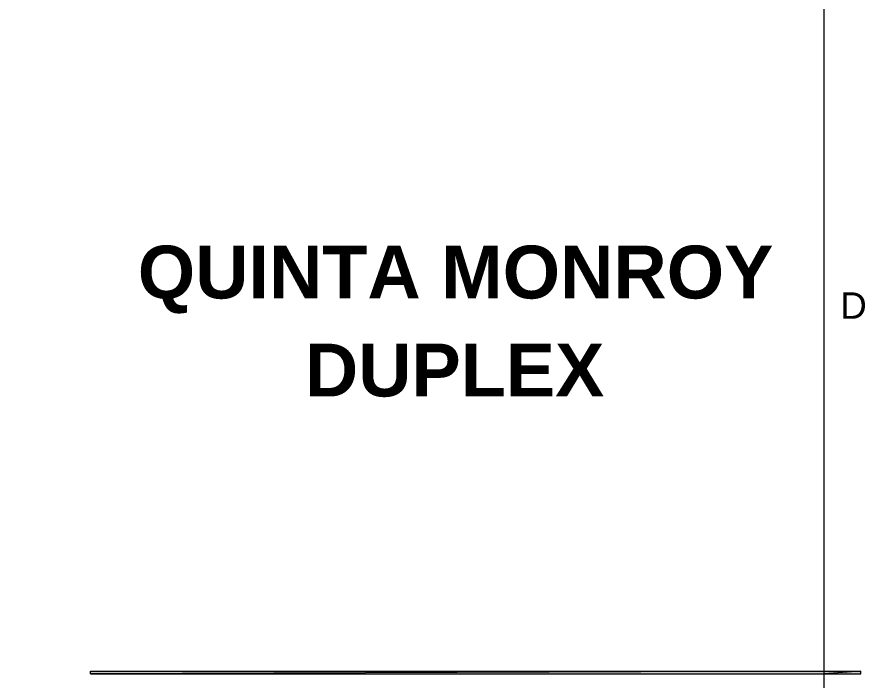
# Model space of a CAD drawing. Header units: centimetres. Extents: x -2268 to 4168, y -1681 to 1458.
# Drawn here: x 2343.2 to 2400.7, y -559.1 to -514.1 of the extents above; entities that cross this region are included whole.
import ezdxf

# ---------------------------------------------------------------- set-up
doc = ezdxf.new("R2010")
doc.units = ezdxf.units.CM
for name, color, linetype in [('PDF24_Geometry', 7, 'Continuous'), ('PDF24_Solid Fills', 7, 'Continuous'), ('PDF24_Text', 7, 'Continuous')]:
    doc.layers.add(name, color=color, linetype=linetype)
doc.styles.add('PDF Arial', font='Arial.ttf')
doc.styles.add('PDF Arial Bold', font='Arial Bold.ttf')

msp = doc.modelspace()

# ---------------------------------------------------------------- linework, layer by layer
at = {"layer": 'PDF24_Geometry', "lineweight": 9}
msp.add_lwpolyline([(1844.6332, -758.4148), (2397.8957, -758.4148), (2397.8957, -359.5759), (1844.6332, -359.5759)], close=True, dxfattribs=at)
at = {"layer": 'PDF24_Geometry', "lineweight": 0}
for points in [[(2397.8957, -558.6848), (2397.8957, -558.5057), (2348.1448, -558.6848)], [(2397.8957, -558.5057), (2348.1448, -558.6848), (2348.1448, -558.5057)], [(2400.3811, -558.6848), (2400.3811, -558.5057), (2397.8957, -558.6848)], [(2400.3811, -558.5057), (2397.8957, -558.6848), (2397.8957, -558.5057)]]:
    msp.add_lwpolyline(points, close=True, dxfattribs=at)
at = {"layer": 'PDF24_Solid Fills', "transparency": 33554559}
for points in [[(2348.1449, -558.5057), (2348.1449, -558.6847), (2397.8954, -558.5057)], [(2348.1449, -558.6847), (2397.8954, -558.6847), (2397.8954, -558.5057)], [(2397.8956, -558.5057), (2397.8956, -558.6847), (2400.381, -558.5057)], [(2397.8956, -558.6847), (2400.381, -558.6847), (2400.381, -558.5057)]]:
    msp.add_solid(points, dxfattribs=at)

# ---------------------------------------------------------------- texts
at = {"layer": 'PDF24_Text', "attachment_point": 7}
for s, insert, char_height, style in [('QUINTA MONROY', (2351.3569, -534.2633), 3.582376, 'PDF Arial Bold'), ('D', (2398.9729, -534.6131), 1.7912, 'PDF Arial'), ('DUPLEX', (2362.6873, -539.9357), 3.58238, 'PDF Arial Bold')]:
    msp.add_mtext(s, dxfattribs=dict(at, insert=insert, char_height=char_height, style=style))

doc.saveas('drawing.dxf')
